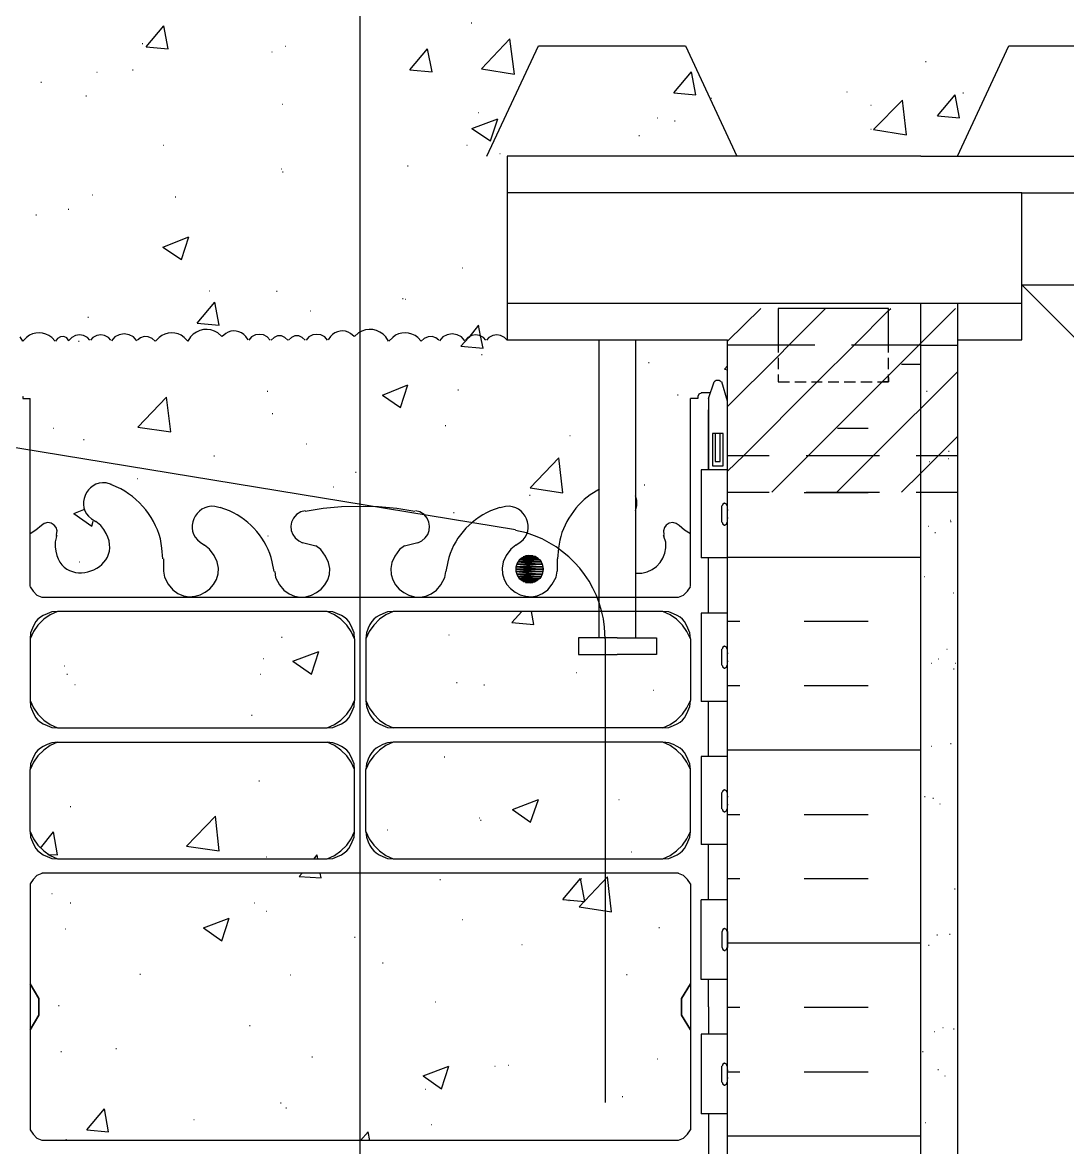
# Model space of a CAD drawing. Header units: millimetres. Extents: x 14 to 201, y 16 to 268.
# Drawn here: x 93.8 to 138.93, y 150.58 to 199.17 of the extents above; entities that cross this region are included whole.
import ezdxf

# ---------------------------------------------------------------- set-up
doc = ezdxf.new("R2010")
doc.units = ezdxf.units.MM
doc.layers.get('0').update_dxf_attribs({"linetype": 'CONTINUOUS'})

msp = doc.modelspace()

# ---------------------------------------------------------------- linework, layer by layer
at = {"color": 0}
for p, q in [((108.373, 247.1), (108.373, 131.213)), ((113.855, 193.399), (116.078, 198.162)), ((116.078, 198.162), (122.428, 198.162)), ((122.428, 198.162), (124.65, 193.399)), ((134.175, 193.399), (136.398, 198.162)), ((136.398, 198.162), (142.748, 198.162)), ((132.588, 193.399), (114.723, 193.399)), ((114.723, 193.399), (114.723, 185.462)), ((132.588, 193.399), (180.509, 193.399)), ((136.948, 191.812), (114.723, 191.812)), ((136.948, 191.812), (180.509, 191.812)), ((136.948, 185.462), (136.948, 191.812)), ((136.948, 187.833), (163.935, 160.846)), ((136.948, 187.833), (180.509, 187.833)), ((114.723, 187.049), (136.948, 187.049)), ((124.248, 185.398), (125.688, 186.817)), ((131.191, 186.817), (126.428, 186.817)), ((126.428, 186.817), (126.428, 185.229)), ((126.894, 185.229), (128.481, 186.817)), ((129.709, 185.229), (131.191, 186.732)), ((131.191, 185.229), (131.191, 186.817)), ((131.191, 186.732), (131.297, 186.817)), ((132.588, 178.879), (132.588, 187.049)), ((132.588, 185.315), (134.092, 186.817)), ((134.175, 187.049), (134.175, 128.079)), ((114.723, 185.462), (124.248, 185.462)), ((118.703, 172.592), (118.703, 185.462)), ((120.29, 172.592), (120.29, 185.462)), ((124.248, 128.079), (124.248, 185.462)), ((126.428, 185.229), (124.248, 185.229)), ((126.428, 184.763), (126.894, 185.229)), ((126.428, 185.229), (126.428, 184.912)), ((128.122, 183.642), (129.709, 185.229)), ((132.588, 185.315), (131.191, 183.917)), ((131.191, 184.912), (131.191, 185.229)), ((132.588, 185.229), (131.191, 185.229)), ((132.588, 128.079), (132.588, 185.229)), ((134.175, 185.462), (136.948, 185.462)), ((124.248, 182.583), (126.428, 184.763)), ((126.428, 184.679), (126.428, 184.193)), ((131.191, 184.193), (131.191, 184.679)), ((123.762, 183.705), (123.676, 183.642)), ((123.888, 183.705), (123.762, 183.705)), ((123.974, 183.642), (123.888, 183.705)), ((126.428, 183.96), (126.428, 183.642)), ((134.175, 184.087), (130.555, 180.467)), ((130.917, 183.642), (131.191, 183.917)), ((131.191, 183.642), (131.191, 183.96)), ((131.191, 183.833), (131.191, 183.642)), ((131.191, 183.833), (131.191, 183.642)), ((115.083, 177.25), (78.486, 183.261)), ((123.422, 182.922), (123.676, 183.642)), ((124.248, 182.816), (123.994, 183.642)), ((124.947, 180.467), (128.122, 183.642)), ((126.428, 183.642), (126.916, 183.642)), ((127.149, 183.642), (127.635, 183.642)), ((127.742, 180.467), (130.917, 183.642)), ((127.868, 183.642), (128.334, 183.642)), ((128.588, 183.642), (129.053, 183.642)), ((129.286, 183.642), (129.772, 183.642)), ((130.006, 183.642), (130.492, 183.642)), ((130.725, 183.642), (131.191, 183.642)), ((131.191, 183.642), (131, 183.642)), ((131.191, 183.642), (131, 183.642)), ((93.8114, 183.008), (93.8318, 183.008)), ((93.8114, 183.008), (93.8114, 182.922)), ((93.8114, 182.922), (94.1282, 182.922)), ((94.1282, 174.815), (94.1282, 182.922)), ((122.957, 182.922), (122.64, 182.922)), ((122.64, 174.815), (122.64, 182.922)), ((123, 183.112), (122.957, 183.008)), ((122.957, 183.008), (122.979, 183.008)), ((122.957, 183.008), (122.957, 182.922)), ((123.106, 183.155), (123, 183.112)), ((123.508, 183.176), (123.106, 183.176)), ((123.422, 182.922), (123.422, 179.853)), ((123.422, 179.853), (123.422, 182.436)), ((124.058, 181.42), (123.592, 181.42)), ((123.592, 181.42), (123.592, 180.023)), ((123.931, 181.42), (123.719, 181.42)), ((123.719, 181.42), (123.719, 180.213)), ((123.931, 180.213), (123.931, 181.42)), ((124.058, 180.023), (124.058, 181.42)), ((134.175, 181.292), (132.588, 179.704)), ((124.248, 179.79), (124.947, 180.467)), ((126.154, 178.879), (127.742, 180.467)), ((128.968, 178.879), (130.555, 180.467)), ((124.248, 179.853), (123.106, 179.853)), ((123.106, 179.853), (123.106, 176.043)), ((123.592, 180.023), (124.058, 180.023)), ((123.719, 180.213), (123.931, 180.213)), ((131.763, 178.879), (132.588, 179.704)), ((97.6422, 179.218), (97.4094, 179.281)), ((98.0447, 179.028), (97.6203, 179.218)), ((118.723, 179.007), (118.321, 178.774)), ((120.333, 178.519), (120.27, 178.732)), ((120.333, 178.308), (120.333, 178.519)), ((124.037, 178.372), (124.015, 178.286)), ((124.121, 178.413), (124.037, 178.372)), ((124.205, 178.372), (124.121, 178.413)), ((124.121, 178.413), (124.142, 178.413)), ((124.228, 178.286), (124.205, 178.372)), ((102.342, 178.203), (102.108, 178.266)), ((102.742, 178.076), (102.342, 178.223)), ((106.003, 178.076), (105.813, 178.033)), ((106.785, 178.18), (106.003, 178.054)), ((107.57, 178.245), (106.785, 178.18)), ((108.373, 178.266), (107.57, 178.245)), ((109.178, 178.245), (108.373, 178.266)), ((109.96, 178.18), (109.178, 178.245)), ((110.745, 178.054), (109.96, 178.18)), ((110.956, 178.033), (110.765, 178.076)), ((114.406, 178.223), (114.004, 178.076)), ((114.66, 178.266), (114.427, 178.203)), ((120.27, 178.096), (120.333, 178.308)), ((123.994, 177.588), (123.994, 178.286)), ((124.248, 177.588), (124.248, 178.286)), ((124.248, 178.117), (124.27, 178.117)), ((94.3818, 177.25), (94.6146, 177.461)), ((94.7416, 177.524), (94.6146, 177.44)), ((94.8902, 177.567), (94.7416, 177.524)), ((95.0376, 177.546), (94.8902, 177.567)), ((95.166, 177.461), (95.0376, 177.546)), ((95.25, 177.355), (95.166, 177.461)), ((95.2927, 177.207), (95.25, 177.355)), ((96.774, 177.737), (96.9642, 177.61)), ((97.1765, 177.44), (96.9642, 177.61)), ((121.518, 177.355), (121.475, 177.207)), ((121.602, 177.461), (121.518, 177.355)), ((121.729, 177.546), (121.602, 177.461)), ((121.878, 177.567), (121.729, 177.546)), ((122.025, 177.524), (121.878, 177.567)), ((122.154, 177.44), (122.025, 177.524)), ((122.154, 177.461), (122.386, 177.25)), ((124.015, 177.588), (124.037, 177.504)), ((124.037, 177.504), (124.121, 177.461)), ((124.121, 177.461), (124.205, 177.504)), ((124.121, 177.461), (124.142, 177.461)), ((124.205, 177.504), (124.228, 177.588)), ((124.248, 177.779), (124.27, 177.779)), ((94.1282, 177.101), (94.3818, 177.25)), ((95.2708, 176.975), (95.2073, 176.742)), ((95.25, 176.975), (95.2927, 177.038)), ((95.2708, 177.058), (95.2927, 177.207)), ((115.571, 177.122), (115.083, 177.228)), ((121.475, 177.207), (121.496, 177.058)), ((121.518, 176.975), (121.475, 177.038)), ((121.582, 176.721), (121.496, 176.975)), ((122.386, 177.25), (122.64, 177.101)), ((99.8636, 176), (99.8224, 176.466)), ((101.473, 176.721), (101.663, 176.593)), ((101.876, 176.425), (101.663, 176.593)), ((105.727, 176.784), (105.897, 176.699)), ((106.469, 176.552), (105.897, 176.699)), ((106.679, 176.403), (106.469, 176.572)), ((110.3, 176.572), (110.087, 176.403)), ((110.871, 176.699), (110.3, 176.552)), ((110.871, 176.699), (111.041, 176.784)), ((115.105, 176.593), (114.893, 176.425)), ((115.105, 176.593), (115.295, 176.721)), ((116.946, 176.466), (116.903, 176)), ((99.8859, 176), (99.8859, 175.471)), ((116.141, 175.959), (115.252, 175.959)), ((115.252, 175.959), (116.204, 175.873)), ((115.252, 175.959), (116.141, 175.959)), ((116.057, 176.022), (115.338, 176.022)), ((115.338, 176.022), (116.141, 175.959)), ((115.338, 176.022), (116.057, 176.022)), ((115.951, 176.086), (115.422, 176.086)), ((115.422, 176.086), (116.057, 176.022)), ((115.422, 176.086), (115.951, 176.086)), ((115.845, 176.129), (115.528, 176.129)), ((115.528, 176.129), (115.951, 176.086)), ((115.528, 176.129), (115.845, 176.129)), ((115.634, 176.149), (115.845, 176.129)), ((115.634, 176.149), (115.739, 176.149)), ((115.739, 176.149), (115.845, 176.129)), ((115.845, 176.129), (115.951, 176.086)), ((115.951, 176.086), (116.057, 176.022)), ((116.057, 176.022), (116.141, 175.959)), ((116.141, 175.959), (116.204, 175.873)), ((116.268, 175.726), (116.184, 175.896)), ((116.882, 176), (116.882, 175.471)), ((124.248, 176.043), (123.106, 176.043)), ((123.422, 173.651), (123.422, 176.043)), ((99.8859, 175.471), (99.9285, 175.218)), ((104.669, 175.45), (104.585, 175.873)), ((104.691, 175.45), (104.732, 175.197)), ((112.034, 175.197), (112.077, 175.45)), ((112.163, 175.873), (112.077, 175.45)), ((115.168, 175.81), (115.105, 175.641)), ((116.268, 175.663), (115.105, 175.663)), ((115.105, 175.663), (116.29, 175.557)), ((115.105, 175.663), (116.268, 175.663)), ((115.105, 175.641), (115.105, 175.471)), ((116.29, 175.557), (115.105, 175.557)), ((115.105, 175.557), (116.268, 175.45)), ((115.105, 175.557), (116.29, 175.557)), ((115.105, 175.471), (115.168, 175.303)), ((116.268, 175.45), (115.105, 175.45)), ((115.105, 175.45), (116.247, 175.344)), ((115.105, 175.45), (116.268, 175.45)), ((116.247, 175.767), (115.146, 175.767)), ((115.146, 175.767), (116.268, 175.663)), ((115.146, 175.767), (116.247, 175.767)), ((116.204, 175.873), (115.189, 175.873)), ((115.189, 175.873), (116.247, 175.767)), ((115.189, 175.873), (116.204, 175.873)), ((116.204, 175.873), (116.247, 175.767)), ((116.247, 175.767), (116.268, 175.663)), ((116.268, 175.45), (116.247, 175.344)), ((116.29, 175.557), (116.268, 175.726)), ((116.268, 175.663), (116.29, 175.557)), ((116.29, 175.557), (116.268, 175.45)), ((116.268, 175.387), (116.29, 175.557)), ((116.84, 175.218), (116.882, 175.471)), ((116.247, 175.344), (115.146, 175.344)), ((115.146, 175.344), (116.204, 175.238)), ((115.146, 175.344), (116.247, 175.344)), ((115.168, 175.303), (115.252, 175.154)), ((116.204, 175.238), (115.189, 175.238)), ((115.189, 175.238), (116.141, 175.154)), ((115.189, 175.238), (116.204, 175.238)), ((116.141, 175.154), (115.252, 175.154)), ((115.252, 175.154), (116.057, 175.091)), ((115.252, 175.154), (116.141, 175.154)), ((115.252, 175.154), (115.401, 175.048)), ((116.057, 175.091), (115.338, 175.091)), ((115.338, 175.091), (115.951, 175.028)), ((115.338, 175.091), (116.057, 175.091)), ((115.401, 175.048), (115.571, 174.985)), ((115.951, 175.028), (115.422, 175.028)), ((115.422, 175.028), (115.845, 174.985)), ((115.422, 175.028), (115.951, 175.028)), ((115.845, 174.985), (115.528, 174.985)), ((115.528, 174.985), (115.739, 174.964)), ((115.528, 174.985), (115.845, 174.985)), ((115.571, 174.985), (115.739, 174.964)), ((115.739, 174.964), (115.634, 174.964)), ((115.739, 174.964), (115.908, 175.005)), ((115.845, 174.985), (115.739, 174.964)), ((115.951, 175.028), (115.845, 174.985)), ((115.908, 175.005), (116.057, 175.091)), ((116.057, 175.091), (115.951, 175.028)), ((116.057, 175.091), (116.184, 175.218)), ((116.141, 175.154), (116.057, 175.091)), ((116.204, 175.238), (116.141, 175.154)), ((116.184, 175.218), (116.268, 175.387)), ((116.247, 175.344), (116.204, 175.238)), ((120.29, 175.387), (120.544, 175.387)), ((94.1282, 174.794), (94.2552, 174.604)), ((94.2552, 174.604), (94.4245, 174.435)), ((94.4245, 174.435), (94.6369, 174.349)), ((122.131, 174.349), (122.344, 174.435)), ((122.344, 174.435), (122.513, 174.604)), ((122.513, 174.604), (122.64, 174.794)), ((122.131, 174.329), (94.6369, 174.329)), ((94.9964, 173.587), (94.7208, 173.397)), ((95.3135, 173.736), (94.9964, 173.587)), ((95.3135, 173.736), (95.0599, 173.716)), ((106.955, 173.736), (95.3135, 173.736)), ((107.272, 173.587), (106.955, 173.736)), ((107.208, 173.716), (106.955, 173.736)), ((107.547, 173.397), (107.272, 173.587)), ((109.495, 173.587), (109.221, 173.397)), ((109.813, 173.736), (109.495, 173.587)), ((109.813, 173.736), (109.558, 173.716)), ((121.455, 173.736), (109.813, 173.736)), ((121.772, 173.587), (121.455, 173.736)), ((121.708, 173.716), (121.455, 173.736)), ((122.047, 173.397), (121.772, 173.587)), ((124.248, 173.651), (123.106, 173.651)), ((123.106, 173.651), (123.106, 169.842)), ((94.4672, 173.144), (94.2756, 172.868)), ((94.7208, 173.397), (94.4672, 173.144)), ((107.801, 173.144), (107.547, 173.397)), ((107.993, 172.868), (107.801, 173.144)), ((108.966, 173.144), (108.775, 172.868)), ((109.221, 173.397), (108.966, 173.144)), ((118.956, 172.551), (118.936, 173.058)), ((122.301, 173.144), (122.047, 173.397)), ((122.491, 172.868), (122.301, 173.144)), ((94.2756, 172.868), (94.1282, 172.551)), ((94.149, 172.805), (94.1282, 172.551)), ((94.1282, 172.551), (94.1282, 169.883)), ((108.14, 172.551), (107.993, 172.868)), ((108.14, 172.551), (108.119, 172.805)), ((108.14, 172.551), (108.14, 169.883)), ((108.775, 172.868), (108.628, 172.551)), ((108.649, 172.805), (108.628, 172.551)), ((108.628, 172.551), (108.628, 169.883)), ((119.485, 172.592), (117.814, 172.592)), ((117.814, 172.592), (117.814, 171.873)), ((118.979, 152.527), (118.979, 172.551)), ((119.485, 172.592), (121.179, 172.592)), ((121.179, 172.592), (121.179, 171.873)), ((122.64, 172.551), (122.491, 172.868)), ((122.64, 172.551), (122.618, 172.805)), ((122.64, 172.551), (122.64, 169.883)), ((123.994, 171.407), (123.994, 172.106)), ((124.037, 172.192), (124.015, 172.106)), ((124.121, 172.233), (124.037, 172.192)), ((124.205, 172.192), (124.121, 172.233)), ((124.121, 172.233), (124.142, 172.233)), ((124.228, 172.106), (124.205, 172.192)), ((124.248, 171.407), (124.248, 172.106)), ((117.814, 171.873), (119.485, 171.873)), ((121.179, 171.873), (119.485, 171.873)), ((124.248, 171.936), (124.27, 171.936)), ((124.248, 171.577), (124.27, 171.577)), ((124.015, 171.407), (124.037, 171.323)), ((124.037, 171.323), (124.121, 171.281)), ((124.121, 171.281), (124.205, 171.323)), ((124.121, 171.281), (124.142, 171.281)), ((124.205, 171.323), (124.228, 171.407)), ((94.1282, 169.883), (94.2756, 169.566)), ((94.1282, 169.883), (94.149, 169.63)), ((107.993, 169.566), (108.14, 169.883)), ((108.119, 169.63), (108.14, 169.883)), ((108.628, 169.883), (108.775, 169.566)), ((108.628, 169.883), (108.649, 169.63)), ((122.491, 169.566), (122.64, 169.883)), ((122.618, 169.63), (122.64, 169.883)), ((124.248, 169.842), (123.106, 169.842)), ((123.422, 167.47), (123.422, 169.842)), ((94.2756, 169.566), (94.4672, 169.291)), ((94.4672, 169.291), (94.7208, 169.037)), ((107.547, 169.037), (107.801, 169.291)), ((107.801, 169.291), (107.993, 169.566)), ((108.775, 169.566), (108.966, 169.291)), ((108.966, 169.291), (109.221, 169.037)), ((122.047, 169.037), (122.301, 169.291)), ((122.301, 169.291), (122.491, 169.566)), ((94.7208, 169.037), (94.9964, 168.847)), ((94.9964, 168.847), (95.3135, 168.698)), ((95.0599, 168.72), (95.3135, 168.698)), ((95.3135, 168.698), (106.955, 168.698)), ((106.955, 168.698), (107.272, 168.847)), ((106.955, 168.698), (107.208, 168.72)), ((107.272, 168.847), (107.547, 169.037)), ((109.221, 169.037), (109.495, 168.847)), ((109.495, 168.847), (109.813, 168.698)), ((109.558, 168.72), (109.813, 168.698)), ((121.455, 168.698), (109.813, 168.698)), ((121.455, 168.698), (121.772, 168.847)), ((121.455, 168.698), (121.708, 168.72)), ((121.772, 168.847), (122.047, 169.037)), ((94.7208, 167.746), (94.4672, 167.492)), ((94.9964, 167.936), (94.7208, 167.746)), ((95.3135, 168.085), (94.9964, 167.936)), ((95.3135, 168.085), (95.0599, 168.063)), ((95.3135, 168.085), (106.955, 168.085)), ((107.272, 167.936), (106.955, 168.085)), ((107.208, 168.063), (106.955, 168.085)), ((107.547, 167.746), (107.272, 167.936)), ((107.801, 167.492), (107.547, 167.746)), ((109.221, 167.746), (108.966, 167.492)), ((109.495, 167.936), (109.221, 167.746)), ((109.813, 168.085), (109.495, 167.936)), ((109.813, 168.085), (109.558, 168.063)), ((121.455, 168.085), (109.813, 168.085)), ((121.772, 167.936), (121.455, 168.085)), ((121.708, 168.063), (121.455, 168.085)), ((122.047, 167.746), (121.772, 167.936)), ((122.301, 167.492), (122.047, 167.746)), ((94.2756, 167.217), (94.1282, 166.9)), ((94.149, 167.153), (94.1282, 166.9)), ((94.4672, 167.492), (94.2756, 167.217)), ((107.993, 167.217), (107.801, 167.492)), ((108.14, 166.9), (107.993, 167.217)), ((108.14, 166.9), (108.119, 167.153)), ((108.775, 167.217), (108.628, 166.9)), ((108.649, 167.153), (108.628, 166.9)), ((108.966, 167.492), (108.775, 167.217)), ((122.491, 167.217), (122.301, 167.492)), ((122.64, 166.9), (122.491, 167.217)), ((122.64, 166.9), (122.618, 167.153)), ((124.248, 167.47), (123.106, 167.47)), ((123.106, 167.47), (123.106, 163.661)), ((94.1282, 164.232), (94.1282, 166.9)), ((108.14, 164.232), (108.14, 166.9)), ((108.628, 164.232), (108.628, 166.9)), ((122.64, 164.232), (122.64, 166.9)), ((123.994, 165.206), (123.994, 165.905)), ((124.037, 165.989), (124.015, 165.905)), ((124.121, 166.032), (124.037, 165.989)), ((124.205, 165.989), (124.121, 166.032)), ((124.121, 166.032), (124.142, 166.032)), ((124.228, 165.905), (124.205, 165.989)), ((124.248, 165.206), (124.248, 165.905)), ((124.248, 165.735), (124.27, 165.735)), ((124.015, 165.206), (124.037, 165.121)), ((124.205, 165.121), (124.228, 165.206)), ((124.248, 165.396), (124.27, 165.396)), ((124.037, 165.121), (124.121, 165.079)), ((124.121, 165.079), (124.205, 165.121)), ((124.121, 165.079), (124.142, 165.079)), ((94.1282, 164.232), (94.2756, 163.915)), ((94.1282, 164.232), (94.149, 163.978)), ((107.993, 163.915), (108.14, 164.232)), ((108.119, 163.978), (108.14, 164.232)), ((108.628, 164.232), (108.775, 163.915)), ((108.628, 164.232), (108.649, 163.978)), ((122.491, 163.915), (122.64, 164.232)), ((122.618, 163.978), (122.64, 164.232)), ((94.2756, 163.915), (94.4672, 163.639)), ((107.801, 163.639), (107.993, 163.915)), ((108.775, 163.915), (108.966, 163.639)), ((122.301, 163.639), (122.491, 163.915)), ((94.4672, 163.639), (94.7208, 163.386)), ((94.7208, 163.386), (94.9964, 163.196)), ((107.272, 163.196), (107.547, 163.386)), ((107.547, 163.386), (107.801, 163.639)), ((108.966, 163.639), (109.221, 163.386)), ((109.221, 163.386), (109.495, 163.196)), ((121.772, 163.196), (122.047, 163.386)), ((122.047, 163.386), (122.301, 163.639)), ((124.248, 163.661), (123.106, 163.661)), ((123.422, 161.269), (123.422, 163.661)), ((94.9964, 163.196), (95.3135, 163.047)), ((95.0599, 163.067), (95.3135, 163.047)), ((106.955, 163.026), (95.3135, 163.026)), ((106.955, 163.047), (107.272, 163.196)), ((106.955, 163.047), (107.208, 163.067)), ((109.495, 163.196), (109.813, 163.047)), ((109.558, 163.067), (109.813, 163.047)), ((121.455, 163.026), (109.813, 163.026)), ((121.455, 163.047), (121.772, 163.196)), ((121.455, 163.047), (121.708, 163.067)), ((94.4245, 162.328), (94.2552, 162.158)), ((94.6369, 162.411), (94.4245, 162.328)), ((122.131, 162.433), (94.6369, 162.433)), ((122.344, 162.328), (122.131, 162.411)), ((122.513, 162.158), (122.344, 162.328)), ((94.2552, 162.158), (94.1282, 161.968)), ((94.1282, 161.968), (94.1282, 151.342)), ((122.64, 161.968), (122.513, 162.158)), ((122.64, 161.968), (122.64, 151.342)), ((124.248, 161.269), (123.106, 161.269)), ((123.106, 157.841), (123.106, 161.269)), ((123.994, 159.915), (123.994, 159.216)), ((124.037, 159.998), (124.015, 159.915)), ((124.121, 160.041), (124.037, 159.998)), ((124.205, 159.998), (124.121, 160.041)), ((124.121, 160.041), (124.142, 160.041)), ((124.228, 159.915), (124.205, 159.998)), ((124.248, 159.915), (124.248, 159.216)), ((124.248, 159.745), (124.27, 159.745)), ((124.248, 159.385), (124.27, 159.385)), ((124.015, 159.216), (124.037, 159.13)), ((124.037, 159.13), (124.121, 159.089)), ((124.121, 159.089), (124.205, 159.13)), ((124.121, 159.089), (124.142, 159.089)), ((124.205, 159.13), (124.228, 159.216)), ((94.5085, 157.014), (94.1282, 157.649)), ((94.1282, 157.649), (94.5085, 157.014)), ((122.258, 157.014), (122.64, 157.649)), ((122.64, 157.649), (122.258, 157.014)), ((124.248, 157.841), (123.106, 157.841)), ((123.422, 156.654), (123.422, 157.841)), ((94.5085, 156.654), (94.5085, 157.014)), ((94.5085, 157.014), (94.5085, 156.654)), ((122.258, 156.654), (122.258, 157.014)), ((122.258, 157.014), (122.258, 156.654)), ((94.5085, 156.654), (94.5085, 156.294)), ((94.5085, 156.294), (94.5085, 156.654)), ((122.258, 156.654), (122.258, 156.294)), ((122.258, 156.294), (122.258, 156.654)), ((123.422, 156.654), (123.422, 155.469)), ((94.5085, 156.294), (94.1282, 155.659)), ((94.1282, 155.659), (94.5085, 156.294)), ((122.258, 156.294), (122.64, 155.659)), ((122.64, 155.659), (122.258, 156.294)), ((124.248, 155.469), (123.106, 155.469)), ((123.106, 155.469), (123.106, 152.04)), ((123.994, 153.395), (123.994, 154.094)), ((124.037, 154.178), (124.015, 154.094)), ((124.121, 154.22), (124.037, 154.178)), ((124.205, 154.178), (124.121, 154.22)), ((124.121, 154.22), (124.142, 154.22)), ((124.228, 154.094), (124.205, 154.178)), ((124.248, 153.395), (124.248, 154.094)), ((124.248, 153.924), (124.27, 153.924)), ((124.248, 153.585), (124.27, 153.585)), ((124.015, 153.395), (124.037, 153.309)), ((124.037, 153.309), (124.121, 153.268)), ((124.121, 153.268), (124.205, 153.309)), ((124.121, 153.268), (124.142, 153.268)), ((124.205, 153.309), (124.228, 153.395)), ((124.248, 152.04), (123.106, 152.04)), ((123.422, 152.04), (123.422, 149.648)), ((94.1282, 151.342), (94.2552, 151.152)), ((94.2552, 151.152), (94.4245, 150.982)), ((122.344, 150.982), (122.513, 151.152)), ((122.513, 151.152), (122.64, 151.342)), ((94.4245, 150.982), (94.6369, 150.896)), ((122.131, 150.876), (94.6369, 150.876)), ((122.131, 150.896), (122.344, 150.982))]:
    msp.add_line(p, q, dxfattribs=at)
at = {"color": 252}
for p, q in [((99.1443, 198.121), (99.9063, 199.03)), ((100.096, 198.035), (99.9063, 199.03)), ((113.178, 199.157), (113.199, 199.157)), ((98.975, 198.268), (98.9969, 198.268)), ((113.622, 197.167), (114.85, 198.458)), ((115.042, 196.934), (114.85, 198.458)), ((99.1443, 198.121), (100.096, 198.035)), ((104.563, 197.908), (104.585, 197.908)), ((105.155, 198.141), (105.178, 198.141)), ((110.532, 197.126), (111.294, 198.035)), ((111.485, 197.04), (111.294, 198.035)), ((132.8, 197.485), (132.821, 197.485)), ((97.0068, 197.019), (97.0276, 197.019)), ((98.5517, 197.126), (98.5739, 197.126)), ((110.532, 197.126), (111.485, 197.04)), ((113.622, 197.167), (115.042, 196.934)), ((121.921, 196.131), (122.683, 197.04)), ((122.873, 196.045), (122.683, 197.04)), ((94.5942, 196.596), (94.6146, 196.596)), ((96.5412, 196.004), (96.562, 196.004)), ((121.921, 196.131), (122.873, 196.045)), ((123.549, 195.898), (123.571, 195.898)), ((129.392, 196.172), (129.413, 196.172)), ((130.555, 194.543), (131.805, 195.812)), ((131.975, 194.31), (131.805, 195.812)), ((133.307, 195.136), (134.069, 196.045)), ((134.259, 195.05), (134.069, 196.045)), ((134.408, 196.131), (134.429, 196.131)), ((105.008, 195.643), (105.029, 195.643)), ((130.429, 195.602), (130.451, 195.602)), ((113.199, 194.584), (114.321, 195.009)), ((113.475, 195.283), (113.495, 195.283)), ((114.004, 194.055), (114.321, 195.009)), ((121.222, 195.05), (121.243, 195.05)), ((121.962, 194.923), (121.984, 194.923)), ((133.307, 195.136), (134.259, 195.05)), ((113.199, 194.584), (114.004, 194.055)), ((130.429, 194.564), (130.451, 194.564)), ((130.555, 194.543), (131.975, 194.31)), ((114.279, 194.31), (114.3, 194.31)), ((120.417, 194.288), (120.438, 194.288)), ((99.8859, 193.865), (99.9063, 193.865)), ((108.353, 193.506), (108.373, 193.506)), ((112.988, 193.865), (113.009, 193.865)), ((114.406, 193.506), (114.427, 193.506)), ((110.426, 192.977), (110.448, 192.977)), ((104.965, 192.849), (104.987, 192.849)), ((105.029, 192.723), (105.051, 192.723)), ((96.8167, 191.728), (96.8375, 191.728)), ((100.394, 191.642), (100.415, 191.642)), ((95.7792, 191.113), (95.8, 191.113)), ((94.3818, 190.86), (94.404, 190.86)), ((99.8636, 189.462), (100.987, 189.907)), ((100.668, 188.933), (100.987, 189.907)), ((99.8636, 189.462), (100.668, 188.933)), ((112.796, 188.573), (112.819, 188.573)), ((101.854, 187.579), (101.876, 187.579)), ((104.775, 187.558), (104.796, 187.558)), ((101.346, 186.183), (102.108, 187.092)), ((102.299, 186.097), (102.108, 187.092)), ((110.216, 187.241), (110.236, 187.241)), ((110.32, 187.219), (110.342, 187.219)), ((106.236, 186.712), (106.256, 186.712)), ((96.6251, 186.436), (96.6474, 186.436)), ((101.346, 186.183), (102.299, 186.097)), ((113.495, 186.097), (113.072, 185.568)), ((113.581, 185.631), (113.495, 186.097)), ((95.589, 185.611), (95.4401, 185.589)), ((95.7157, 185.547), (95.589, 185.611)), ((96.096, 185.654), (95.928, 185.568)), ((96.2656, 185.674), (96.096, 185.654)), ((96.435, 185.654), (96.2656, 185.674)), ((96.6047, 185.568), (96.435, 185.654)), ((97.0068, 185.654), (96.8375, 185.568)), ((97.1765, 185.674), (97.0068, 185.654)), ((97.3459, 185.654), (97.1765, 185.674)), ((97.5155, 185.568), (97.3459, 185.654)), ((97.9798, 185.674), (97.7896, 185.589)), ((98.1922, 185.717), (97.9798, 185.674)), ((98.4042, 185.674), (98.1922, 185.717)), ((98.5943, 185.589), (98.4042, 185.674)), ((99.0604, 185.611), (98.8907, 185.547)), ((99.2297, 185.589), (99.0604, 185.611)), ((102.405, 185.611), (102.235, 185.758)), ((102.574, 185.738), (102.425, 185.611)), ((103.547, 185.462), (103.441, 185.611)), ((103.866, 185.674), (103.696, 185.589)), ((104.033, 185.695), (103.866, 185.674)), ((104.203, 185.674), (104.033, 185.695)), ((104.372, 185.589), (104.203, 185.674)), ((104.818, 185.631), (104.669, 185.568)), ((104.987, 185.631), (104.818, 185.631)), ((105.135, 185.568), (104.987, 185.631)), ((105.558, 185.631), (105.41, 185.568)), ((105.727, 185.631), (105.558, 185.631)), ((105.876, 185.568), (105.727, 185.631)), ((106.342, 185.674), (106.172, 185.589)), ((106.511, 185.695), (106.342, 185.674)), ((106.679, 185.674), (106.511, 185.695)), ((106.849, 185.589), (106.679, 185.674)), ((107.104, 185.611), (106.998, 185.462)), ((108.119, 185.611), (107.971, 185.738)), ((108.31, 185.758), (108.14, 185.611)), ((111.485, 185.611), (111.315, 185.589)), ((111.654, 185.547), (111.485, 185.611)), ((112.141, 185.674), (111.95, 185.589)), ((112.353, 185.717), (112.141, 185.674)), ((112.564, 185.674), (112.353, 185.717)), ((112.755, 185.589), (112.564, 185.674)), ((113.199, 185.654), (113.029, 185.568)), ((113.368, 185.674), (113.199, 185.654)), ((113.538, 185.654), (113.368, 185.674)), ((113.707, 185.568), (113.538, 185.654)), ((113.687, 185.102), (113.581, 185.631)), ((114.11, 185.654), (113.94, 185.568)), ((114.279, 185.674), (114.11, 185.654)), ((114.449, 185.654), (114.279, 185.674)), ((114.617, 185.568), (114.449, 185.654)), ((93.8114, 185.398), (93.7052, 185.589)), ((93.9793, 185.568), (93.8114, 185.398)), ((95.2073, 185.398), (95.0599, 185.568)), ((95.3135, 185.525), (95.2292, 185.398)), ((95.4401, 185.589), (95.3135, 185.525)), ((95.8, 185.421), (95.7157, 185.547)), ((95.8, 185.441), (95.8219, 185.441)), ((95.928, 185.568), (95.8219, 185.441)), ((96.2244, 185.398), (96.2448, 185.398)), ((96.7109, 185.441), (96.6047, 185.568)), ((96.8375, 185.568), (96.7313, 185.441)), ((97.6203, 185.441), (97.5155, 185.568)), ((97.7896, 185.589), (97.6422, 185.421)), ((98.7418, 185.421), (98.5943, 185.589)), ((98.8907, 185.547), (98.764, 185.441)), ((99.3994, 185.525), (99.2297, 185.589)), ((99.526, 185.398), (99.3994, 185.525)), ((99.6957, 185.568), (99.5468, 185.398)), ((100.944, 185.398), (100.775, 185.568)), ((101.05, 185.589), (100.944, 185.398)), ((103.696, 185.589), (103.568, 185.441)), ((104.499, 185.441), (104.372, 185.589)), ((104.669, 185.568), (104.542, 185.441)), ((105.261, 185.441), (105.135, 185.568)), ((105.41, 185.568), (105.283, 185.441)), ((106.003, 185.441), (105.876, 185.568)), ((106.172, 185.589), (106.046, 185.441)), ((106.976, 185.441), (106.849, 185.589)), ((109.601, 185.398), (109.495, 185.589)), ((109.791, 185.568), (109.621, 185.398)), ((111.019, 185.398), (110.871, 185.568)), ((111.146, 185.525), (111.019, 185.398)), ((111.315, 185.589), (111.146, 185.525)), ((111.781, 185.441), (111.654, 185.547)), ((111.95, 185.589), (111.803, 185.421)), ((113.072, 185.568), (112.733, 185.188)), ((112.733, 185.188), (113.687, 185.102)), ((112.903, 185.421), (112.755, 185.589)), ((113.029, 185.568), (112.925, 185.441)), ((113.814, 185.441), (113.707, 185.568)), ((113.94, 185.568), (113.834, 185.441)), ((114.723, 185.441), (114.617, 185.568)), ((128.016, 185.229), (126.428, 185.229)), ((131.191, 185.229), (129.603, 185.229)), ((132.588, 185.229), (134.175, 185.229)), ((113.623, 184.827), (113.644, 184.827)), ((120.84, 184.489), (120.862, 184.489)), ((124.121, 184.193), (124.248, 184.34)), ((124.121, 184.193), (124.248, 184.171)), ((132.588, 184.404), (131.763, 184.404)), ((104.372, 183.239), (104.395, 183.239)), ((109.347, 183.071), (110.447, 183.515)), ((110.13, 182.542), (110.447, 183.515)), ((112.606, 183.304), (112.629, 183.304)), ((132.842, 183.239), (132.864, 183.239)), ((98.7848, 181.694), (100.013, 182.985)), ((100.203, 181.483), (100.013, 182.985)), ((109.347, 183.071), (110.13, 182.542)), ((122.09, 183.092), (122.111, 183.092)), ((104.585, 182.287), (104.606, 182.287)), ((112.057, 181.758), (112.077, 181.758)), ((95.1234, 181.652), (95.1438, 181.652)), ((98.7848, 181.694), (100.203, 181.483)), ((117.432, 181.335), (117.454, 181.335)), ((130.324, 181.631), (128.99, 181.631)), ((96.435, 181.165), (96.4572, 181.165)), ((106.046, 180.975), (106.066, 180.975)), ((102.066, 180.446), (102.086, 180.446)), ((115.718, 179.071), (116.967, 180.362)), ((117.136, 178.858), (116.967, 180.362)), ((124.248, 180.467), (126.048, 180.467)), ((127.635, 180.467), (130.81, 180.467)), ((132.398, 180.467), (134.175, 180.467)), ((133.773, 180.34), (133.795, 180.34)), ((133.795, 180.658), (133.816, 180.658)), ((132.947, 180.213), (132.968, 180.213)), ((98.764, 179.471), (98.7848, 179.471)), ((108.183, 179.747), (108.204, 179.747)), ((107.231, 179.112), (107.251, 179.112)), ((115.718, 179.071), (117.136, 178.858)), ((120.65, 179.197), (120.671, 179.197)), ((124.248, 178.879), (126.048, 178.879)), ((130.324, 178.858), (127.55, 178.858)), ((127.635, 178.879), (130.81, 178.879)), ((132.398, 178.879), (134.175, 178.879)), ((115.697, 178.752), (115.718, 178.752)), ((96.012, 177.969), (96.4558, 178.139)), ((96.012, 177.969), (96.7948, 177.418)), ((112.416, 178.012), (112.437, 178.012)), ((96.7948, 177.418), (96.8583, 177.631)), ((132.905, 177.418), (132.927, 177.418)), ((133.858, 177.673), (133.879, 177.673)), ((133.879, 177.61), (133.9, 177.61)), ((104.395, 176.995), (104.415, 176.995)), ((133.201, 177.144), (133.223, 177.144)), ((132.588, 176.064), (124.248, 176.064)), ((96.2448, 175.873), (96.2656, 175.873)), ((132.737, 175.238), (132.757, 175.238)), ((101.876, 174.709), (101.896, 174.709)), ((133.985, 174.541), (134.006, 174.541)), ((114.935, 173.25), (115.358, 173.736)), ((115.888, 173.164), (115.781, 173.736)), ((114.935, 173.25), (115.888, 173.164)), ((124.777, 173.291), (124.248, 173.291)), ((130.324, 173.291), (127.55, 173.291)), ((104.987, 172.615), (105.008, 172.615)), ((112.204, 172.721), (112.226, 172.721)), ((133.71, 172.106), (133.73, 172.106)), ((104.203, 171.704), (104.225, 171.704)), ((105.474, 171.577), (106.595, 172)), ((105.474, 171.577), (106.279, 171.027)), ((106.279, 171.027), (106.595, 172)), ((133.35, 171.683), (133.371, 171.683)), ((95.6098, 171.387), (95.6317, 171.387)), ((117.708, 171.09), (117.729, 171.09)), ((133.054, 171.493), (133.074, 171.493)), ((134.006, 171.26), (134.028, 171.26)), ((134.092, 171.493), (134.112, 171.493)), ((95.7157, 171.027), (95.7365, 171.027)), ((96.0547, 170.582), (96.0755, 170.582)), ((104.076, 171.027), (104.098, 171.027)), ((112.543, 170.667), (112.565, 170.667)), ((113.728, 170.561), (113.75, 170.561)), ((121.032, 170.328), (121.053, 170.328)), ((124.777, 170.518), (124.248, 170.518)), ((130.324, 170.518), (127.55, 170.518)), ((103.696, 169.249), (103.717, 169.249)), ((132.588, 167.746), (124.248, 167.746)), ((133.054, 167.915), (133.074, 167.915)), ((133.879, 168.021), (133.9, 168.021)), ((112.014, 167.45), (112.034, 167.45)), ((104.013, 166.412), (104.033, 166.412)), ((132.757, 165.735), (132.778, 165.735)), ((95.8631, 165.312), (95.8854, 165.312)), ((114.956, 165.184), (116.078, 165.608)), ((115.739, 164.634), (116.078, 165.608)), ((119.549, 165.608), (119.571, 165.608)), ((133.117, 165.672), (133.138, 165.672)), ((133.413, 165.417), (133.434, 165.417)), ((100.881, 163.596), (102.129, 164.888)), ((102.299, 163.386), (102.129, 164.888)), ((113.517, 164.824), (113.538, 164.824)), ((113.581, 164.718), (113.601, 164.718)), ((114.956, 165.184), (115.739, 164.634)), ((124.777, 164.951), (124.248, 164.951)), ((130.324, 164.951), (127.55, 164.951)), ((109.558, 164.295), (109.58, 164.295)), ((94.572, 163.513), (95.1438, 164.211)), ((95.3135, 163.216), (95.1438, 164.211)), ((100.881, 163.596), (102.299, 163.386)), ((120.078, 163.343), (120.1, 163.343)), ((94.8902, 163.237), (95.3135, 163.216)), ((104.33, 163.131), (104.352, 163.131)), ((106.383, 163.026), (106.532, 163.216)), ((106.553, 163.026), (106.532, 163.216)), ((105.749, 162.285), (105.876, 162.433)), ((106.702, 162.221), (106.659, 162.433)), ((105.749, 162.285), (106.702, 162.221)), ((111.824, 162.158), (111.844, 162.158)), ((117.136, 161.29), (117.898, 162.201)), ((117.835, 160.973), (119.063, 162.264)), ((118.088, 161.206), (117.898, 162.201)), ((117.941, 162.201), (117.961, 162.201)), ((119.232, 160.76), (119.063, 162.264)), ((124.777, 162.179), (124.248, 162.179)), ((130.324, 162.179), (127.55, 162.179)), ((95.0599, 161.543), (95.0807, 161.543)), ((134.049, 161.756), (134.069, 161.756)), ((95.8631, 161.142), (95.8854, 161.142)), ((103.801, 161.142), (103.823, 161.142)), ((117.136, 161.29), (118.088, 161.206)), ((117.391, 161.247), (117.412, 161.247)), ((117.835, 160.973), (119.232, 160.76)), ((101.621, 160.062), (102.722, 160.485)), ((102.405, 159.512), (102.722, 160.485)), ((104.33, 160.783), (104.352, 160.783)), ((112.796, 160.421), (112.819, 160.421)), ((95.6525, 160.021), (95.673, 160.021)), ((101.621, 160.062), (102.405, 159.512)), ((121.285, 160.084), (121.306, 160.084)), ((108.14, 159.659), (108.162, 159.659)), ((132.588, 159.406), (124.248, 159.406)), ((133.287, 159.766), (133.307, 159.766)), ((133.836, 159.788), (133.858, 159.788)), ((115.358, 159.343), (115.379, 159.343)), ((132.927, 159.322), (132.947, 159.322)), ((109.347, 158.56), (109.368, 158.56)), ((98.8702, 158.072), (98.8907, 158.072)), ((105.368, 158.031), (105.388, 158.031)), ((119.888, 158.051), (119.908, 158.051)), ((95.3562, 156.717), (95.3767, 156.717)), ((111.633, 156.866), (111.654, 156.866)), ((124.777, 156.633), (124.248, 156.633)), ((130.324, 156.633), (127.55, 156.633)), ((103.61, 155.851), (103.633, 155.851)), ((133.181, 155.596), (133.201, 155.596)), ((133.54, 155.765), (133.562, 155.765)), ((134.006, 155.702), (134.028, 155.702)), ((95.4624, 154.729), (95.4828, 154.729)), ((97.8323, 154.856), (97.8531, 154.856)), ((132.672, 154.729), (132.694, 154.729)), ((106.299, 154.496), (106.32, 154.496)), ((111.104, 153.671), (112.204, 154.094)), ((111.887, 153.119), (112.204, 154.094)), ((114.194, 154.094), (114.216, 154.094)), ((114.766, 154.135), (114.786, 154.135)), ((121.222, 154.41), (121.243, 154.41)), ((111.104, 153.671), (111.887, 153.119)), ((124.777, 153.839), (124.248, 153.839)), ((130.324, 153.839), (127.55, 153.839)), ((133.329, 153.945), (133.35, 153.945)), ((133.626, 153.671), (133.646, 153.671)), ((111.188, 153.099), (111.209, 153.099)), ((119.698, 152.78), (119.718, 152.78)), ((96.5839, 151.342), (97.3459, 152.251)), ((97.5155, 151.258), (97.3459, 152.251)), ((104.944, 152.506), (104.965, 152.506)), ((105.178, 152.294), (105.198, 152.294)), ((101.197, 151.787), (101.22, 151.787)), ((132.778, 151.658), (132.8, 151.658)), ((96.5839, 151.342), (97.5155, 151.258)), ((108.395, 150.876), (108.733, 151.258)), ((108.796, 150.876), (108.733, 151.258)), ((111.442, 151.575), (111.464, 151.575)), ((95.673, 150.919), (95.6952, 150.919)), ((132.588, 151.066), (124.248, 151.066))]:
    msp.add_line(p, q, dxfattribs=at)
for points in [[(95.0599, 185.568), (94.7593, 185.821), (94.2742, 185.842), (93.9793, 185.568)], [(100.775, 185.568), (100.48, 185.842), (99.9945, 185.821), (99.6957, 185.568)], [(102.235, 185.758), (101.865, 186.035), (101.345, 185.921), (101.05, 185.589)], [(103.441, 185.611), (103.236, 185.86), (102.84, 185.928), (102.574, 185.738)], [(107.971, 185.738), (107.705, 185.928), (107.309, 185.86), (107.104, 185.611)], [(109.495, 185.589), (109.2, 185.921), (108.68, 186.035), (108.31, 185.758)], [(110.871, 185.568), (110.571, 185.821), (110.086, 185.842), (109.791, 185.568)]]:
    msp.add_open_spline(points, degree=3, dxfattribs=at)
at = {"color": 0}
for points in [[(97.4094, 179.281), (96.5563, 179.395), (96.0533, 178.247), (96.774, 177.737)], [(99.8224, 176.466), (99.7119, 177.552), (98.9789, 178.506), (98.0447, 179.028)], [(102.108, 178.266), (101.255, 178.377), (100.753, 177.23), (101.473, 176.721)], [(115.295, 176.721), (116.016, 177.23), (115.513, 178.377), (114.66, 178.266)], [(118.321, 178.774), (117.592, 178.244), (117.037, 177.376), (116.946, 176.466)], [(104.585, 175.873), (104.357, 176.856), (103.651, 177.658), (102.742, 178.076)], [(105.813, 178.033), (105.248, 177.76), (105.277, 177.055), (105.727, 176.784)], [(111.041, 176.784), (111.492, 177.055), (111.52, 177.762), (110.956, 178.033)], [(114.004, 178.076), (113.097, 177.658), (112.389, 176.856), (112.163, 175.873)], [(95.2073, 176.742), (95.1576, 174.313), (98.7309, 175.573), (97.1765, 177.44)], [(118.936, 173.058), (118.726, 174.985), (117.414, 176.547), (115.571, 177.122)], [(99.9285, 175.218), (100.696, 173.343), (103.221, 174.947), (101.876, 176.425)], [(104.732, 175.197), (105.5, 173.323), (108.026, 174.927), (106.679, 176.403)], [(110.087, 176.403), (108.742, 174.927), (111.267, 173.323), (112.034, 175.197)], [(114.893, 176.425), (113.548, 174.949), (116.072, 173.343), (116.84, 175.218)], [(120.544, 175.387), (121.187, 175.466), (121.652, 176.083), (121.582, 176.721)], [(116.184, 175.896), (115.914, 176.279), (115.321, 176.195), (115.168, 175.81)], [(95.0599, 173.716), (94.4619, 173.48), (94.3846, 173.401), (94.149, 172.805)], [(108.119, 172.805), (107.884, 173.401), (107.807, 173.48), (107.208, 173.716)], [(109.558, 173.716), (108.961, 173.48), (108.884, 173.401), (108.649, 172.805)], [(122.618, 172.805), (122.384, 173.401), (122.305, 173.48), (121.708, 173.716)], [(94.149, 169.63), (94.3846, 169.033), (94.4619, 168.954), (95.0599, 168.72)], [(107.208, 168.72), (107.807, 168.954), (107.884, 169.033), (108.119, 169.63)], [(108.649, 169.63), (108.884, 169.033), (108.961, 168.954), (109.558, 168.72)], [(121.708, 168.72), (122.305, 168.954), (122.384, 169.033), (122.618, 169.63)], [(95.0599, 168.063), (94.4619, 167.828), (94.3846, 167.75), (94.149, 167.153)], [(108.119, 167.153), (107.884, 167.75), (107.807, 167.828), (107.208, 168.063)], [(109.558, 168.063), (108.961, 167.828), (108.884, 167.75), (108.649, 167.153)], [(122.618, 167.153), (122.384, 167.75), (122.305, 167.828), (121.708, 168.063)], [(94.149, 163.978), (94.3846, 163.382), (94.4619, 163.303), (95.0599, 163.067)], [(107.208, 163.067), (107.807, 163.303), (107.884, 163.382), (108.119, 163.978)], [(108.649, 163.978), (108.884, 163.382), (108.961, 163.303), (109.558, 163.067)], [(121.708, 163.067), (122.305, 163.303), (122.384, 163.382), (122.618, 163.978)]]:
    msp.add_open_spline(points, degree=3, dxfattribs=at)

doc.saveas('drawing.dxf')
